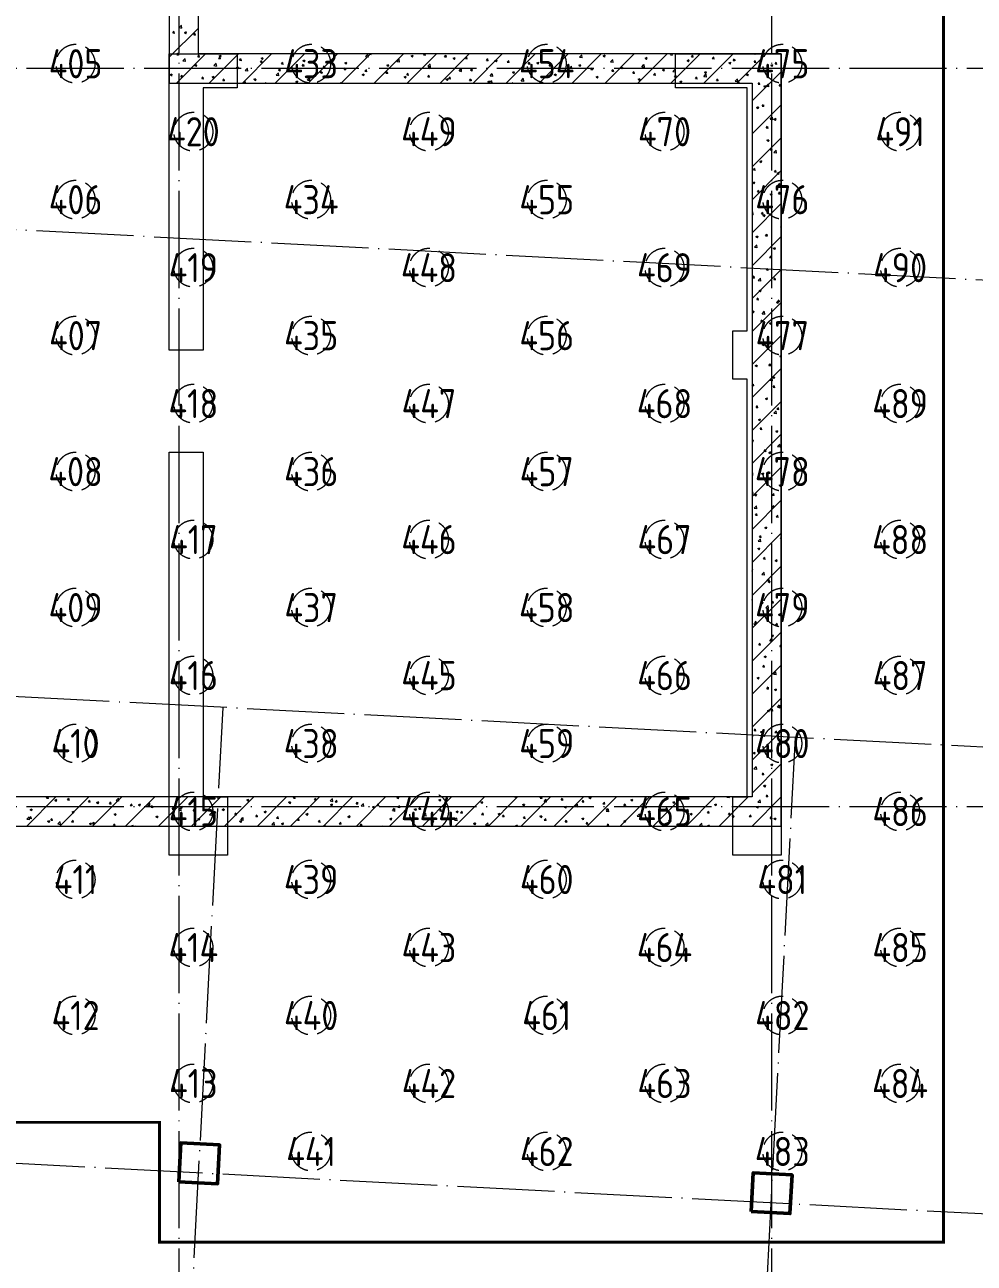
# Model space of a CAD drawing. Extents: x 5874492 to 7194610, y -939842 to -279257.
# Drawn here: x 6136298 to 6146071, y -505849 to -493098 of the extents above; entities that cross this region are included whole.
import ezdxf
from ezdxf.enums import TextEntityAlignment as Align

# ---------------------------------------------------------------- set-up
doc = ezdxf.new("R2010")
doc.units = 0
doc.header["$LTSCALE"] = 1000
doc.linetypes.add('DASH', pattern=[0.35, 0.25, -0.1])
doc.linetypes.add('DOTE', pattern=[2.42, 2, -0.2, 0.02, -0.2])
for name, color, linetype, lineweight in [('A-墙体', 140, 'Continuous', 50), ('A-轴线-塔楼', 1, 'DOTE', 9), ('S-基础-BASE-CON', 2, 'Continuous', 20), ('S-基础-DQ', 6, 'Continuous', 20), ('S-基础-HATCH', 251, 'Continuous', 20), ('S-基础-PILE', 7, 'DASH', 20), ('S-墙柱-WALL', 6, 'Continuous', 20), ('S-轴网-轴线', 1, 'DOTE', 9)]:
    doc.layers.add(name, color=color, linetype=linetype, lineweight=lineweight)
doc.styles.get("Standard").update_dxf_attribs({"font": 'gbenor.shx', "bigfont": 'gbcbig.shx'})

# ---------------------------------------------------------------- blocks, each defined once
blk = doc.blocks.new('A$C7008057F')
at = {"layer": 'S-基础-BASE-CON', "const_width": 30}
blk.add_lwpolyline([(13600, -17400), (22300, -17400), (22300, -18250), (30000, -18250), (30000, -19484), (38069, -19484), (38069, -4200), (32319, -4200), (32310, 2050), (20370, 2050), (20370, -3650), (17065, -3650)], dxfattribs=at)
blk = doc.blocks.new('sfdgjhgfhgkjhk')
at = {"layer": 'S-基础-DQ'}
for points in [[(6945492, 358792), (6945492, 356336), (6963809, 356336), (6963809, 354236), (6966809, 354236), (6966809, 354586), (6971909, 354586), (6971909, 347036), (6977909, 347036), (6977909, 339686), (6931592, 339686), (6931592, 336294)], [(6931892, 336294), (6931892, 339386), (6978209, 339386), (6978209, 347336), (6972209, 347336), (6972209, 354886), (6966509, 354886), (6966509, 354536), (6964109, 354536), (6964109, 356636), (6945792, 356636), (6945792, 358792)]]:
    blk.add_lwpolyline(points, dxfattribs=at)
at = {"layer": 'S-基础-HATCH'}
for p, q in [((6972010, 347608), (6972034, 347632)), ((6972010, 347608), (6972037, 347603)), ((6972038, 347601), (6972034, 347629)), ((6971909, 347302), (6972209, 347602)), ((6971946, 347553), (6971961, 347570)), ((6971946, 347553), (6971964, 347551)), ((6971965, 347548), (6971961, 347567)), ((6972065, 347558), (6972086, 347566)), ((6972065, 347558), (6972080, 347548)), ((6972081, 347544), (6972087, 347563)), ((6972161, 347534), (6972176, 347551)), ((6972161, 347534), (6972179, 347532)), ((6972180, 347529), (6972177, 347548)), ((6971992, 347340), (6972013, 347348)), ((6971983, 347036), (6972283, 347336)), ((6971988, 347327), (6972002, 347344)), ((6971988, 347327), (6972006, 347326)), ((6971992, 347340), (6972007, 347330)), ((6972006, 347322), (6972003, 347341)), ((6972008, 347327), (6972014, 347345)), ((6972050, 347266), (6972073, 347290)), ((6972050, 347266), (6972077, 347262)), ((6972077, 347259), (6972074, 347287)), ((6972171, 347219), (6972192, 347228)), ((6972187, 347206), (6972193, 347224)), ((6972203, 347308), (6972218, 347326)), ((6972203, 347308), (6972221, 347307)), ((6972222, 347303), (6972218, 347322)), ((6972322, 347036), (6972622, 347336)), ((6972370, 347216), (6972394, 347240)), ((6972398, 347209), (6972394, 347237)), ((6972418, 347290), (6972433, 347307)), ((6972418, 347290), (6972436, 347288)), ((6972423, 347316), (6972444, 347324)), ((6972423, 347316), (6972438, 347306)), ((6972437, 347285), (6972433, 347303)), ((6972439, 347303), (6972445, 347321)), ((6972633, 347271), (6972648, 347288)), ((6972633, 347271), (6972651, 347269)), ((6972652, 347266), (6972649, 347285)), ((6972662, 347036), (6972962, 347336)), ((6972849, 347252), (6972863, 347269)), ((6972849, 347252), (6972867, 347250)), ((6972854, 347292), (6972875, 347300)), ((6972854, 347292), (6972869, 347282)), ((6972867, 347247), (6972864, 347266)), ((6972870, 347279), (6972876, 347297)), ((6973001, 347036), (6973301, 347336)), ((6973064, 347233), (6973078, 347250)), ((6973064, 347233), (6973082, 347232)), ((6973082, 347228), (6973079, 347247)), ((6973279, 347214), (6973293, 347231)), ((6973285, 347268), (6973306, 347276)), ((6973285, 347268), (6973300, 347258)), ((6973298, 347209), (6973294, 347228)), ((6973301, 347255), (6973307, 347273)), ((6973340, 347036), (6973640, 347336)), ((6973680, 347036), (6973980, 347336)), ((6973717, 347244), (6973738, 347252)), ((6973717, 347244), (6973731, 347234)), ((6973732, 347231), (6973738, 347249)), ((6973931, 347310), (6973955, 347334)), ((6973931, 347310), (6973958, 347305)), ((6973959, 347303), (6973955, 347331)), ((6973976, 347336), (6973984, 347331)), ((6973984, 347327), (6973987, 347336)), ((6974019, 347036), (6974319, 347336)), ((6974148, 347220), (6974169, 347228)), ((6974163, 347207), (6974169, 347225)), ((6974251, 347260), (6974275, 347284)), ((6974251, 347260), (6974278, 347256)), ((6974279, 347253), (6974275, 347281)), ((6974359, 347036), (6974659, 347336)), ((6974400, 347317), (6974421, 347325)), ((6974400, 347317), (6974415, 347307)), ((6974415, 347303), (6974421, 347322)), ((6974528, 347327), (6974536, 347336)), ((6974528, 347327), (6974546, 347325)), ((6974547, 347322), (6974544, 347336)), ((6974572, 347210), (6974595, 347235)), ((6974599, 347203), (6974596, 347232)), ((6974698, 347036), (6974998, 347336)), ((6974744, 347308), (6974758, 347325)), ((6974744, 347308), (6974761, 347307)), ((6974762, 347303), (6974759, 347322)), ((6974831, 347293), (6974852, 347301)), ((6974831, 347293), (6974846, 347283)), ((6974846, 347279), (6974853, 347298)), ((6974959, 347289), (6974973, 347307)), ((6974959, 347289), (6974977, 347288)), ((6974977, 347284), (6974974, 347303)), ((6975037, 347036), (6975337, 347336)), ((6975174, 347270), (6975188, 347288)), ((6975174, 347270), (6975192, 347269)), ((6975193, 347266), (6975189, 347284)), ((6975262, 347269), (6975283, 347277)), ((6975262, 347269), (6975277, 347259)), ((6975278, 347255), (6975284, 347274)), ((6975377, 347036), (6975677, 347336)), ((6975389, 347252), (6975404, 347269)), ((6975389, 347252), (6975407, 347250)), ((6975408, 347247), (6975404, 347266)), ((6975604, 347233), (6975619, 347250)), ((6975604, 347233), (6975622, 347231)), ((6975623, 347228), (6975619, 347247)), ((6975693, 347245), (6975714, 347253)), ((6975693, 347245), (6975708, 347235)), ((6975709, 347231), (6975715, 347250)), ((6975716, 347036), (6976016, 347336)), ((6975819, 347214), (6975834, 347231)), ((6975838, 347209), (6975835, 347228)), ((6975953, 347336), (6975960, 347331)), ((6975961, 347328), (6975964, 347336)), ((6976056, 347036), (6976356, 347336)), ((6976124, 347221), (6976145, 347229)), ((6976124, 347221), (6976139, 347211)), ((6976133, 347304), (6976156, 347328)), ((6976133, 347304), (6976159, 347300)), ((6976140, 347207), (6976146, 347225)), ((6976160, 347297), (6976157, 347325)), ((6976376, 347318), (6976397, 347326)), ((6976376, 347318), (6976391, 347307)), ((6976392, 347304), (6976398, 347322)), ((6976395, 347036), (6976695, 347336)), ((6976453, 347254), (6976476, 347279)), ((6976453, 347254), (6976480, 347250)), ((6976480, 347247), (6976477, 347276)), ((6976734, 347036), (6977034, 347336)), ((6976773, 347205), (6976796, 347229)), ((6976800, 347198), (6976797, 347226)), ((6976808, 347293), (6976829, 347302)), ((6976808, 347293), (6976822, 347283)), ((6976823, 347280), (6976829, 347298)), ((6977069, 347327), (6977077, 347336)), ((6977069, 347327), (6977087, 347325)), ((6977074, 347036), (6977374, 347336)), ((6977088, 347322), (6977085, 347336)), ((6977239, 347269), (6977260, 347278)), ((6977239, 347269), (6977254, 347259)), ((6977254, 347256), (6977260, 347274)), ((6977284, 347308), (6977299, 347325)), ((6977284, 347308), (6977302, 347306)), ((6977303, 347303), (6977299, 347322)), ((6977413, 347036), (6977713, 347336)), ((6977499, 347289), (6977514, 347306)), ((6977499, 347289), (6977517, 347287)), ((6977518, 347284), (6977514, 347303)), ((6977670, 347245), (6977691, 347253)), ((6977670, 347245), (6977685, 347235)), ((6977685, 347232), (6977691, 347250)), ((6977714, 347270), (6977729, 347287)), ((6977714, 347270), (6977732, 347269)), ((6977733, 347265), (6977730, 347284)), ((6977753, 347036), (6978053, 347336)), ((6977930, 347251), (6977944, 347269)), ((6977930, 347251), (6977948, 347250)), ((6977931, 347336), (6977937, 347332)), ((6977937, 347329), (6977940, 347336)), ((6977948, 347246), (6977945, 347265)), ((6978101, 347221), (6978122, 347229)), ((6978101, 347221), (6978116, 347211)), ((6978117, 347208), (6978123, 347226)), ((6978145, 347233), (6978159, 347250)), ((6978145, 347233), (6978163, 347231)), ((6978163, 347228), (6978160, 347246)), ((6971919, 347123), (6971940, 347131)), ((6971919, 347123), (6971934, 347113)), ((6971935, 347109), (6971941, 347127)), ((6972030, 347102), (6972044, 347119)), ((6972030, 347102), (6972047, 347100)), ((6972048, 347097), (6972045, 347115)), ((6972171, 347219), (6972186, 347209)), ((6972245, 347083), (6972259, 347100)), ((6972263, 347078), (6972260, 347097)), ((6972350, 347099), (6972371, 347107)), ((6972350, 347099), (6972365, 347089)), ((6972366, 347085), (6972372, 347103)), ((6972370, 347216), (6972397, 347212)), ((6972602, 347195), (6972623, 347203)), ((6972602, 347195), (6972617, 347185)), ((6972618, 347182), (6972624, 347200)), ((6972690, 347166), (6972714, 347191)), ((6972690, 347166), (6972717, 347162)), ((6972718, 347159), (6972714, 347188)), ((6973011, 347117), (6973034, 347141)), ((6973011, 347117), (6973037, 347113)), ((6973033, 347171), (6973054, 347179)), ((6973033, 347171), (6973048, 347161)), ((6973038, 347110), (6973035, 347138)), ((6973049, 347158), (6973055, 347176)), ((6973279, 347214), (6973297, 347213)), ((6973464, 347147), (6973485, 347155)), ((6973464, 347147), (6973479, 347137)), ((6973480, 347134), (6973486, 347152)), ((6973494, 347195), (6973509, 347213)), ((6973494, 347195), (6973512, 347194)), ((6973513, 347191), (6973509, 347209)), ((6973709, 347177), (6973724, 347194)), ((6973709, 347177), (6973727, 347175)), ((6973728, 347172), (6973724, 347190)), ((6973896, 347123), (6973917, 347131)), ((6973896, 347123), (6973911, 347113)), ((6973911, 347110), (6973917, 347128)), ((6973924, 347158), (6973939, 347175)), ((6973924, 347158), (6973942, 347156)), ((6973943, 347153), (6973940, 347172)), ((6974140, 347139), (6974154, 347156)), ((6974140, 347139), (6974158, 347137)), ((6974148, 347220), (6974163, 347210)), ((6974158, 347134), (6974155, 347153)), ((6974327, 347099), (6974348, 347107)), ((6974327, 347099), (6974342, 347089)), ((6974342, 347086), (6974348, 347104)), ((6974355, 347120), (6974369, 347137)), ((6974355, 347120), (6974373, 347119)), ((6974373, 347115), (6974370, 347134)), ((6974570, 347101), (6974584, 347119)), ((6974570, 347101), (6974588, 347100)), ((6974572, 347210), (6974598, 347206)), ((6974579, 347196), (6974600, 347204)), ((6974579, 347196), (6974594, 347186)), ((6974589, 347096), (6974585, 347115)), ((6974594, 347183), (6974600, 347201)), ((6974785, 347082), (6974800, 347100)), ((6974804, 347078), (6974800, 347096)), ((6974892, 347161), (6974915, 347185)), ((6974892, 347161), (6974918, 347157)), ((6974919, 347154), (6974916, 347182)), ((6975010, 347172), (6975031, 347180)), ((6975010, 347172), (6975025, 347162)), ((6975026, 347159), (6975032, 347177)), ((6975212, 347111), (6975235, 347135)), ((6975212, 347111), (6975239, 347107)), ((6975239, 347104), (6975236, 347132)), ((6975441, 347148), (6975462, 347156)), ((6975441, 347148), (6975456, 347138)), ((6975457, 347135), (6975463, 347153)), ((6975819, 347214), (6975837, 347212)), ((6975872, 347124), (6975893, 347132)), ((6975872, 347124), (6975887, 347114)), ((6975888, 347111), (6975894, 347129)), ((6976035, 347195), (6976049, 347212)), ((6976035, 347195), (6976053, 347194)), ((6976053, 347190), (6976050, 347209)), ((6976250, 347176), (6976264, 347194)), ((6976250, 347176), (6976268, 347175)), ((6976268, 347171), (6976265, 347190)), ((6976303, 347100), (6976324, 347108)), ((6976303, 347100), (6976318, 347090)), ((6976319, 347087), (6976325, 347105)), ((6976465, 347158), (6976479, 347175)), ((6976465, 347158), (6976483, 347156)), ((6976484, 347153), (6976480, 347171)), ((6976555, 347197), (6976576, 347205)), ((6976555, 347197), (6976570, 347187)), ((6976571, 347183), (6976577, 347201)), ((6976680, 347139), (6976695, 347156)), ((6976680, 347139), (6976698, 347137)), ((6976699, 347134), (6976695, 347153)), ((6976773, 347205), (6976800, 347200)), ((6976895, 347120), (6976910, 347137)), ((6976895, 347120), (6976913, 347118)), ((6976914, 347115), (6976910, 347134)), ((6976987, 347173), (6977008, 347181)), ((6976987, 347173), (6977002, 347163)), ((6977002, 347159), (6977008, 347177)), ((6977093, 347155), (6977117, 347179)), ((6977093, 347155), (6977120, 347151)), ((6977111, 347101), (6977125, 347118)), ((6977111, 347101), (6977128, 347099)), ((6977121, 347148), (6977117, 347176)), ((6977129, 347096), (6977126, 347115)), ((6977326, 347082), (6977340, 347099)), ((6977344, 347077), (6977341, 347096)), ((6977413, 347105), (6977437, 347130)), ((6977413, 347105), (6977440, 347101)), ((6977418, 347149), (6977439, 347157)), ((6977418, 347149), (6977433, 347139)), ((6977433, 347135), (6977439, 347153)), ((6977441, 347098), (6977437, 347127)), ((6977849, 347125), (6977870, 347133)), ((6977849, 347125), (6977864, 347115)), ((6977864, 347111), (6977871, 347129)), ((6977909, 346853), (6978209, 347153)), ((6972245, 347083), (6972263, 347081)), ((6972460, 347064), (6972474, 347081)), ((6972460, 347064), (6972478, 347062)), ((6972478, 347059), (6972475, 347078)), ((6972675, 347045), (6972690, 347062)), ((6972675, 347045), (6972693, 347044)), ((6972694, 347040), (6972690, 347059)), ((6972781, 347075), (6972802, 347083)), ((6972781, 347075), (6972796, 347065)), ((6972797, 347061), (6972803, 347079)), ((6972898, 347036), (6972905, 347043)), ((6972906, 347036), (6972905, 347040)), ((6973212, 347051), (6973233, 347059)), ((6973212, 347051), (6973227, 347041)), ((6973228, 347037), (6973234, 347055)), ((6973331, 347067), (6973354, 347091)), ((6973331, 347067), (6973357, 347063)), ((6973358, 347060), (6973355, 347089)), ((6973669, 347036), (6973674, 347042)), ((6973675, 347036), (6973675, 347039)), ((6974758, 347075), (6974779, 347083)), ((6974758, 347075), (6974773, 347065)), ((6974773, 347062), (6974780, 347080)), ((6974785, 347082), (6974803, 347081)), ((6975000, 347064), (6975015, 347081)), ((6975000, 347064), (6975018, 347062)), ((6975019, 347059), (6975016, 347078)), ((6975189, 347051), (6975210, 347059)), ((6975189, 347051), (6975204, 347041)), ((6975205, 347038), (6975211, 347056)), ((6975216, 347045), (6975230, 347062)), ((6975216, 347045), (6975233, 347043)), ((6975234, 347040), (6975231, 347059)), ((6975439, 347036), (6975445, 347043)), ((6975447, 347036), (6975446, 347040)), ((6975532, 347061), (6975556, 347086)), ((6975532, 347061), (6975559, 347057)), ((6975559, 347054), (6975556, 347083)), ((6976735, 347076), (6976756, 347084)), ((6976735, 347076), (6976749, 347066)), ((6976750, 347063), (6976756, 347081)), ((6977166, 347052), (6977187, 347060)), ((6977166, 347052), (6977181, 347042)), ((6977181, 347039), (6977187, 347057)), ((6977326, 347082), (6977344, 347081)), ((6977541, 347063), (6977555, 347081)), ((6977541, 347063), (6977559, 347062)), ((6977559, 347058), (6977556, 347077)), ((6977734, 347056), (6977757, 347080)), ((6977734, 347056), (6977760, 347051)), ((6977756, 347045), (6977771, 347062)), ((6977756, 347045), (6977774, 347043)), ((6977761, 347049), (6977758, 347077)), ((6977775, 347040), (6977771, 347058)), ((6977971, 347026), (6977986, 347043)), ((6977971, 347026), (6977989, 347024)), ((6977990, 347021), (6977986, 347040)), ((6978028, 347004), (6978049, 347012)), ((6978028, 347004), (6978043, 346994)), ((6978044, 346990), (6978050, 347009)), ((6978054, 347006), (6978077, 347030)), ((6978054, 347006), (6978080, 347002)), ((6978081, 346999), (6978078, 347027)), ((6978186, 347007), (6978201, 347024)), ((6978186, 347007), (6978204, 347005)), ((6978205, 347002), (6978202, 347021)), ((6978207, 346883), (6978209, 346884)), ((6978207, 346883), (6978209, 346882)), ((6977909, 346514), (6978209, 346814)), ((6977955, 346786), (6977976, 346794)), ((6977955, 346786), (6977970, 346776)), ((6977971, 346773), (6977977, 346791)), ((6978013, 346800), (6978027, 346817)), ((6978013, 346800), (6978031, 346799)), ((6978031, 346795), (6978028, 346814)), ((6978054, 346574), (6978069, 346592)), ((6978073, 346570), (6978070, 346588)), ((6978094, 346664), (6978117, 346688)), ((6978094, 346664), (6978120, 346660)), ((6978121, 346657), (6978118, 346686)), ((6978134, 346666), (6978155, 346674)), ((6978134, 346666), (6978149, 346655)), ((6978150, 346652), (6978156, 346670)), ((6977909, 346174), (6978209, 346474)), ((6978054, 346574), (6978072, 346573)), ((6978061, 346448), (6978082, 346456)), ((6978061, 346448), (6978076, 346438)), ((6978077, 346435), (6978083, 346453)), ((6978096, 346349), (6978111, 346366)), ((6978096, 346349), (6978114, 346347)), ((6978115, 346344), (6978111, 346363)), ((6978133, 346322), (6978157, 346347)), ((6978161, 346315), (6978157, 346344)), ((6977988, 346230), (6978009, 346239)), ((6977988, 346230), (6978003, 346220)), ((6978004, 346217), (6978010, 346235)), ((6978133, 346322), (6978160, 346318)), ((6977909, 345835), (6978209, 346135)), ((6977923, 346142), (6977937, 346159)), ((6977923, 346142), (6977940, 346140)), ((6977941, 346137), (6977938, 346156)), ((6978138, 346123), (6978152, 346140)), ((6978138, 346123), (6978156, 346122)), ((6978156, 346118), (6978153, 346137)), ((6978167, 346110), (6978188, 346118)), ((6978167, 346110), (6978182, 346100)), ((6978183, 346096), (6978189, 346114)), ((6977915, 346013), (6977936, 346021)), ((6977915, 346013), (6977930, 346003)), ((6977931, 345999), (6977937, 346018)), ((6978173, 345980), (6978196, 346005)), ((6978173, 345980), (6978200, 345976)), ((6978200, 345973), (6978197, 346002)), ((6977964, 345916), (6977979, 345934)), ((6977964, 345916), (6977982, 345915)), ((6977983, 345911), (6977979, 345930)), ((6978094, 345892), (6978115, 345900)), ((6978094, 345892), (6978109, 345882)), ((6978110, 345879), (6978116, 345897)), ((6978179, 345897), (6978194, 345915)), ((6978179, 345897), (6978197, 345896)), ((6978198, 345893), (6978194, 345911)), ((6977909, 345496), (6978209, 345796)), ((6977909, 345705), (6977916, 345712)), ((6977920, 345681), (6977917, 345710)), ((6978006, 345691), (6978020, 345708)), ((6978006, 345691), (6978024, 345689)), ((6978024, 345686), (6978021, 345705)), ((6977909, 345686), (6977919, 345684)), ((6978021, 345675), (6978042, 345683)), ((6978021, 345675), (6978036, 345664)), ((6978037, 345661), (6978043, 345679)), ((6977909, 345156), (6978209, 345456)), ((6977948, 345457), (6977969, 345465)), ((6977948, 345457), (6977963, 345447)), ((6977964, 345444), (6977970, 345462)), ((6978047, 345465), (6978062, 345482)), ((6978047, 345465), (6978065, 345463)), ((6978066, 345460), (6978063, 345479)), ((6978200, 345554), (6978209, 345557)), ((6978200, 345554), (6978209, 345548)), ((6977932, 345346), (6977956, 345371)), ((6977932, 345346), (6977959, 345342)), ((6977960, 345339), (6977956, 345368)), ((6978127, 345336), (6978148, 345344)), ((6978127, 345336), (6978142, 345326)), ((6978143, 345323), (6978149, 345341)), ((6978089, 345239), (6978104, 345257)), ((6978089, 345239), (6978107, 345238)), ((6978108, 345234), (6978104, 345253)), ((6977909, 344817), (6978209, 345117)), ((6978054, 345119), (6978075, 345127)), ((6978054, 345119), (6978069, 345109)), ((6978070, 345105), (6978076, 345123)), ((6977916, 345032), (6977930, 345050)), ((6977916, 345032), (6977933, 345031)), ((6977934, 345028), (6977931, 345046)), ((6977972, 345004), (6977996, 345029)), ((6977972, 345004), (6977999, 345000)), ((6978000, 344997), (6977996, 345026)), ((6978131, 345014), (6978145, 345031)), ((6978131, 345014), (6978149, 345012)), ((6978149, 345009), (6978146, 345028)), ((6977957, 344807), (6977972, 344824)), ((6977957, 344807), (6977975, 344805)), ((6977976, 344802), (6977972, 344821)), ((6977981, 344901), (6978002, 344909)), ((6977981, 344901), (6977996, 344891)), ((6977997, 344888), (6978003, 344906)), ((6978172, 344788), (6978187, 344805)), ((6978191, 344783), (6978187, 344802)), ((6977909, 344477), (6978209, 344777)), ((6977909, 344684), (6977929, 344692)), ((6977909, 344683), (6977923, 344674)), ((6977924, 344670), (6977930, 344688)), ((6978012, 344662), (6978035, 344687)), ((6978039, 344655), (6978036, 344684)), ((6978160, 344780), (6978181, 344788)), ((6978160, 344780), (6978175, 344770)), ((6978172, 344788), (6978190, 344786)), ((6978176, 344767), (6978182, 344785)), ((6977999, 344581), (6978013, 344598)), ((6977999, 344581), (6978017, 344580)), ((6978012, 344662), (6978039, 344658)), ((6978017, 344576), (6978014, 344595)), ((6978087, 344563), (6978108, 344571)), ((6978087, 344563), (6978102, 344553)), ((6978103, 344549), (6978109, 344568)), ((6977909, 344138), (6978209, 344438)), ((6978014, 344345), (6978035, 344353)), ((6978014, 344345), (6978029, 344335)), ((6978030, 344332), (6978036, 344350)), ((6978040, 344356), (6978055, 344373)), ((6978040, 344356), (6978058, 344354)), ((6978052, 344320), (6978075, 344345)), ((6978052, 344320), (6978078, 344316)), ((6978059, 344351), (6978056, 344369)), ((6978079, 344313), (6978076, 344342)), ((6978193, 344224), (6978209, 344231)), ((6978193, 344224), (6978208, 344214)), ((6978209, 344211), (6978209, 344212)), ((6977909, 343798), (6978209, 344098)), ((6977941, 344128), (6977962, 344136)), ((6977941, 344128), (6977956, 344118)), ((6977957, 344114), (6977963, 344132)), ((6978082, 344130), (6978096, 344147)), ((6978082, 344130), (6978100, 344128)), ((6978101, 344125), (6978097, 344144)), ((6977909, 343924), (6977923, 343940)), ((6977909, 343923), (6977926, 343921)), ((6977927, 343918), (6977924, 343937)), ((6978092, 343979), (6978115, 344003)), ((6978092, 343979), (6978118, 343974)), ((6978119, 343972), (6978116, 344000)), ((6978120, 344007), (6978141, 344015)), ((6978120, 344007), (6978135, 343997)), ((6978124, 343904), (6978138, 343921)), ((6978136, 343994), (6978142, 344012)), ((6978142, 343899), (6978139, 343918)), ((6978047, 343789), (6978068, 343797)), ((6978047, 343789), (6978062, 343779)), ((6978063, 343776), (6978069, 343794)), ((6978124, 343904), (6978142, 343903)), ((6977909, 343459), (6978209, 343759)), ((6977950, 343697), (6977965, 343715)), ((6977950, 343697), (6977968, 343696)), ((6977969, 343692), (6977965, 343711)), ((6978131, 343637), (6978155, 343661)), ((6978159, 343630), (6978155, 343658)), ((6978165, 343679), (6978180, 343696)), ((6978165, 343679), (6978183, 343677)), ((6978184, 343674), (6978180, 343692)), ((6977974, 343572), (6977995, 343580)), ((6977974, 343572), (6977989, 343562)), ((6977990, 343558), (6977996, 343577)), ((6978131, 343637), (6978158, 343633)), ((6977909, 343120), (6978209, 343420)), ((6977992, 343472), (6978006, 343489)), ((6977992, 343472), (6978010, 343470)), ((6978010, 343467), (6978007, 343486)), ((6978153, 343451), (6978174, 343459)), ((6978153, 343451), (6978168, 343441)), ((6978169, 343438), (6978175, 343456)), ((6978207, 343453), (6978209, 343456)), ((6978207, 343453), (6978209, 343453)), ((6977909, 343357), (6977922, 343362)), ((6977909, 343349), (6977916, 343344)), ((6977917, 343341), (6977923, 343359)), ((6978171, 343295), (6978194, 343319)), ((6978171, 343295), (6978198, 343291)), ((6978198, 343288), (6978195, 343316)), ((6978033, 343246), (6978048, 343263)), ((6978033, 343246), (6978051, 343244)), ((6978052, 343241), (6978048, 343260)), ((6978080, 343234), (6978101, 343242)), ((6978080, 343234), (6978095, 343223)), ((6978096, 343220), (6978102, 343238)), ((6977909, 342780), (6978209, 343080)), ((6977909, 343022), (6977914, 343027)), ((6977918, 342996), (6977915, 343024)), ((6978007, 343016), (6978028, 343024)), ((6978007, 343016), (6978022, 343006)), ((6978023, 343003), (6978029, 343021)), ((6978075, 343020), (6978089, 343038)), ((6978075, 343020), (6978093, 343019)), ((6978094, 343015), (6978090, 343034)), ((6977909, 343000), (6977917, 342998)), ((6978187, 342895), (6978208, 342903)), ((6978187, 342895), (6978201, 342885)), ((6978202, 342882), (6978208, 342900)), ((6977909, 342823), (6977916, 342831)), ((6977909, 342813), (6977919, 342812)), ((6977920, 342809), (6977917, 342827)), ((6977934, 342798), (6977955, 342806)), ((6977934, 342798), (6977949, 342788)), ((6977950, 342785), (6977956, 342803)), ((6978117, 342795), (6978131, 342812)), ((6978117, 342795), (6978135, 342793)), ((6978135, 342790), (6978132, 342809)), ((6977909, 342441), (6978209, 342741)), ((6977930, 342661), (6977954, 342685)), ((6977930, 342661), (6977957, 342657)), ((6977958, 342654), (6977954, 342682)), ((6978114, 342678), (6978135, 342686)), ((6978114, 342678), (6978128, 342668)), ((6978129, 342664), (6978135, 342682)), ((6977943, 342588), (6977957, 342605)), ((6977943, 342588), (6977961, 342586)), ((6977962, 342583), (6977958, 342602)), ((6978158, 342569), (6978173, 342586)), ((6978158, 342569), (6978176, 342568)), ((6978177, 342564), (6978173, 342583)), ((6977909, 342101), (6978209, 342401)), ((6977985, 342362), (6977999, 342379)), ((6978003, 342357), (6978000, 342376)), ((6978041, 342460), (6978062, 342468)), ((6978041, 342460), (6978055, 342450)), ((6978056, 342447), (6978062, 342465)), ((6977968, 342243), (6977989, 342251)), ((6977970, 342319), (6977994, 342343)), ((6977970, 342319), (6977997, 342315)), ((6977985, 342362), (6978003, 342361)), ((6977998, 342312), (6977994, 342340)), ((6978200, 342343), (6978209, 342355)), ((6978200, 342343), (6978209, 342343)), ((6977968, 342243), (6977982, 342232)), ((6977983, 342229), (6977989, 342247)), ((6978026, 342137), (6978041, 342154)), ((6978026, 342137), (6978044, 342135)), ((6978045, 342132), (6978041, 342150)), ((6978147, 342122), (6978168, 342130)), ((6978147, 342122), (6978162, 342112)), ((6978162, 342108), (6978168, 342126)), ((6977909, 341762), (6978209, 342062)), ((6977909, 342031), (6977916, 342033)), ((6977909, 342015), (6977909, 342015)), ((6977910, 342012), (6977916, 342030)), ((6978010, 341977), (6978033, 342001)), ((6978037, 341970), (6978034, 341998)), ((6978010, 341977), (6978037, 341973)), ((6978068, 341911), (6978082, 341928)), ((6978068, 341911), (6978086, 341909)), ((6978074, 341904), (6978095, 341912)), ((6978074, 341904), (6978089, 341894)), ((6978087, 341906), (6978083, 341925)), ((6978089, 341891), (6978095, 341909)), ((6977909, 341423), (6978209, 341723)), ((6977913, 341699), (6977909, 341718)), ((6977909, 341703), (6977912, 341703)), ((6978001, 341687), (6978022, 341695)), ((6978001, 341687), (6978016, 341677)), ((6978016, 341673), (6978022, 341691)), ((6978050, 341635), (6978073, 341659)), ((6978050, 341635), (6978076, 341631)), ((6978077, 341628), (6978074, 341657)), ((6978110, 341685), (6978124, 341703)), ((6978110, 341685), (6978127, 341684)), ((6978128, 341680), (6978125, 341699)), ((6977936, 341478), (6977950, 341496)), ((6977955, 341474), (6977951, 341492)), ((6978180, 341566), (6978201, 341574)), ((6978180, 341566), (6978195, 341556)), ((6978195, 341552), (6978201, 341571)), ((6977909, 341083), (6978209, 341383)), ((6977928, 341469), (6977949, 341477)), ((6977928, 341469), (6977943, 341459)), ((6977936, 341478), (6977954, 341477)), ((6977943, 341456), (6977949, 341474)), ((6978107, 341348), (6978128, 341356)), ((6978151, 341460), (6978166, 341477)), ((6978151, 341460), (6978169, 341458)), ((6978170, 341455), (6978166, 341473)), ((6977978, 341253), (6977992, 341270)), ((6977978, 341253), (6977996, 341251)), ((6977996, 341248), (6977993, 341267)), ((6978090, 341293), (6978113, 341317)), ((6978090, 341293), (6978116, 341289)), ((6978107, 341348), (6978122, 341338)), ((6978117, 341286), (6978114, 341315)), ((6978122, 341335), (6978128, 341353)), ((6978193, 341234), (6978207, 341251)), ((6978193, 341234), (6978209, 341233)), ((6978209, 341241), (6978208, 341248)), ((6978034, 341131), (6978055, 341139)), ((6978034, 341131), (6978049, 341121)), ((6978049, 341117), (6978055, 341136)), ((6977909, 340744), (6978209, 341044)), ((6978019, 341027), (6978034, 341044)), ((6978019, 341027), (6978037, 341026)), ((6978038, 341022), (6978034, 341041)), ((6978129, 340951), (6978153, 340976)), ((6978157, 340944), (6978153, 340973)), ((6977961, 340913), (6977982, 340921)), ((6977961, 340913), (6977976, 340903)), ((6977976, 340900), (6977982, 340918)), ((6978129, 340951), (6978156, 340947)), ((6978061, 340801), (6978075, 340819)), ((6978061, 340801), (6978079, 340800)), ((6978079, 340797), (6978076, 340815)), ((6978140, 340792), (6978161, 340801)), ((6978140, 340792), (6978155, 340782)), ((6978155, 340779), (6978161, 340797)), ((6977909, 340404), (6978209, 340704)), ((6977909, 340700), (6977909, 340700)), ((6978102, 340576), (6978117, 340593)), ((6978169, 340609), (6978192, 340634)), ((6978169, 340609), (6978196, 340605)), ((6978196, 340602), (6978193, 340631)), ((6978067, 340575), (6978088, 340583)), ((6978067, 340575), (6978082, 340565)), ((6978082, 340562), (6978088, 340580)), ((6978102, 340576), (6978120, 340574)), ((6978121, 340571), (6978118, 340590)), ((6977909, 340065), (6978209, 340365)), ((6977909, 340338), (6977912, 340341)), ((6977916, 340310), (6977913, 340339)), ((6977929, 340369), (6977943, 340386)), ((6977929, 340369), (6977947, 340367)), ((6977948, 340364), (6977944, 340383)), ((6977994, 340357), (6978015, 340365)), ((6977994, 340357), (6978009, 340347)), ((6978009, 340344), (6978015, 340362)), ((6978144, 340350), (6978159, 340367)), ((6978144, 340350), (6978162, 340349)), ((6978163, 340345), (6978159, 340364)), ((6977909, 340314), (6977915, 340313)), ((6978173, 340237), (6978194, 340245)), ((6978173, 340237), (6978188, 340227)), ((6978188, 340223), (6978195, 340241)), ((6978209, 340267), (6978209, 340268)), ((6978209, 340267), (6978209, 340267)), ((6977921, 340140), (6977942, 340148)), ((6977921, 340140), (6977936, 340130)), ((6977936, 340126), (6977942, 340145)), ((6977971, 340143), (6977985, 340161)), ((6977971, 340143), (6977988, 340142)), ((6977989, 340138), (6977986, 340157)), ((6978186, 340124), (6978200, 340142)), ((6978186, 340124), (6978204, 340123)), ((6978204, 340120), (6978201, 340138)), ((6977909, 339726), (6978209, 340026)), ((6977928, 339975), (6977952, 340000)), ((6977928, 339975), (6977955, 339971)), ((6977956, 339968), (6977953, 339997)), ((6978100, 340019), (6978121, 340027)), ((6978100, 340019), (6978115, 340009)), ((6978115, 340006), (6978122, 340024)), ((6978012, 339918), (6978027, 339935)), ((6978012, 339918), (6978030, 339916)), ((6978031, 339913), (6978027, 339932)), ((6978027, 339802), (6978048, 339810)), ((6978027, 339802), (6978042, 339791)), ((6978042, 339788), (6978049, 339806)), ((6978054, 339692), (6978068, 339709)), ((6978072, 339687), (6978069, 339706)), ((6970442, 339386), (6970742, 339686)), ((6970647, 339674), (6970658, 339686)), ((6970647, 339674), (6970665, 339672)), ((6970666, 339669), (6970663, 339686)), ((6970731, 339654), (6970752, 339662)), ((6970731, 339654), (6970746, 339644)), ((6970746, 339641), (6970752, 339659)), ((6970782, 339386), (6971082, 339686)), ((6970863, 339655), (6970877, 339672)), ((6970863, 339655), (6970881, 339654)), ((6970881, 339650), (6970878, 339669)), ((6971078, 339636), (6971092, 339654)), ((6971078, 339636), (6971096, 339635)), ((6971096, 339631), (6971093, 339650)), ((6971121, 339386), (6971421, 339686)), ((6971162, 339630), (6971183, 339638)), ((6971162, 339630), (6971177, 339620)), ((6971177, 339617), (6971183, 339635)), ((6971293, 339617), (6971307, 339635)), ((6971293, 339617), (6971311, 339616)), ((6971312, 339613), (6971308, 339631)), ((6971364, 339650), (6971387, 339675)), ((6971364, 339650), (6971391, 339646)), ((6971391, 339643), (6971388, 339672)), ((6971460, 339386), (6971760, 339686)), ((6971508, 339599), (6971523, 339616)), ((6971508, 339599), (6971526, 339597)), ((6971527, 339594), (6971523, 339613)), ((6971593, 339606), (6971614, 339614)), ((6971593, 339606), (6971608, 339596)), ((6971608, 339593), (6971615, 339611)), ((6971684, 339601), (6971708, 339625)), ((6971684, 339601), (6971711, 339597)), ((6971711, 339594), (6971708, 339622)), ((6971723, 339580), (6971738, 339597)), ((6971723, 339580), (6971741, 339578)), ((6971742, 339575), (6971738, 339594)), ((6971800, 339386), (6972100, 339686)), ((6971939, 339561), (6971953, 339578)), ((6971957, 339556), (6971954, 339575)), ((6972004, 339551), (6972028, 339575)), ((6972024, 339582), (6972045, 339590)), ((6972024, 339582), (6972039, 339572)), ((6972032, 339544), (6972028, 339573)), ((6972040, 339569), (6972046, 339587)), ((6972139, 339386), (6972439, 339686)), ((6972276, 339679), (6972295, 339686)), ((6972276, 339679), (6972291, 339669)), ((6972292, 339665), (6972298, 339683)), ((6972479, 339386), (6972779, 339686)), ((6972707, 339655), (6972728, 339663)), ((6972707, 339655), (6972722, 339645)), ((6972723, 339641), (6972729, 339659)), ((6972818, 339386), (6973118, 339686)), ((6973138, 339631), (6973159, 339639)), ((6973138, 339631), (6973153, 339621)), ((6973154, 339617), (6973160, 339635)), ((6973157, 339386), (6973457, 339686)), ((6973188, 339674), (6973198, 339686)), ((6973188, 339674), (6973206, 339672)), ((6973207, 339669), (6973203, 339686)), ((6973403, 339655), (6973418, 339672)), ((6973403, 339655), (6973421, 339653)), ((6973422, 339650), (6973418, 339669)), ((6973497, 339386), (6973797, 339686)), ((6973565, 339645), (6973589, 339669)), ((6973565, 339645), (6973592, 339641)), ((6973569, 339607), (6973591, 339615)), ((6973569, 339607), (6973584, 339597)), ((6973585, 339593), (6973591, 339611)), ((6973593, 339638), (6973589, 339666)), ((6973618, 339636), (6973633, 339653)), ((6973618, 339636), (6973636, 339634)), ((6973637, 339631), (6973633, 339650)), ((6973833, 339617), (6973848, 339634)), ((6973833, 339617), (6973851, 339616)), ((6973836, 339386), (6974136, 339686)), ((6973852, 339612), (6973849, 339631)), ((6973886, 339595), (6973909, 339619)), ((6973886, 339595), (6973912, 339591)), ((6973913, 339588), (6973910, 339617)), ((6974001, 339583), (6974022, 339591)), ((6974001, 339583), (6974016, 339573)), ((6974016, 339569), (6974022, 339587)), ((6974049, 339598), (6974063, 339616)), ((6974049, 339598), (6974067, 339597)), ((6974067, 339593), (6974064, 339612)), ((6974176, 339386), (6974476, 339686)), ((6974253, 339679), (6974270, 339686)), ((6974253, 339679), (6974268, 339669)), ((6974264, 339580), (6974278, 339597)), ((6974264, 339580), (6974282, 339578)), ((6974268, 339666), (6974274, 339684)), ((6974282, 339575), (6974279, 339593)), ((6974479, 339561), (6974493, 339578)), ((6974498, 339556), (6974494, 339575)), ((6974515, 339386), (6974815, 339686)), ((6974684, 339655), (6974705, 339663)), ((6974684, 339655), (6974699, 339645)), ((6974699, 339642), (6974706, 339660)), ((6974854, 339386), (6975154, 339686)), ((6975115, 339631), (6975136, 339639)), ((6975115, 339631), (6975130, 339621)), ((6975131, 339618), (6975137, 339636)), ((6975194, 339386), (6975494, 339686)), ((6975463, 339686), (6975473, 339685)), ((6975474, 339682), (6975473, 339686)), ((6975533, 339386), (6975833, 339686)), ((6975546, 339607), (6975567, 339615)), ((6975546, 339607), (6975561, 339597)), ((6975562, 339594), (6975568, 339612)), ((6975728, 339673), (6975739, 339686)), ((6975728, 339673), (6975746, 339672)), ((6975747, 339669), (6975744, 339686)), ((6975767, 339639), (6975790, 339663)), ((6975767, 339639), (6975794, 339635)), ((6975794, 339632), (6975791, 339661)), ((6975873, 339386), (6976173, 339686)), ((6975944, 339655), (6975958, 339672)), ((6975944, 339655), (6975962, 339653)), ((6975962, 339650), (6975959, 339668)), ((6975977, 339583), (6975998, 339591)), ((6975977, 339583), (6975992, 339573)), ((6975993, 339570), (6975999, 339588)), ((6976087, 339589), (6976110, 339614)), ((6976087, 339589), (6976114, 339585)), ((6976114, 339582), (6976111, 339611)), ((6976159, 339636), (6976173, 339653)), ((6976159, 339636), (6976177, 339634)), ((6976177, 339631), (6976174, 339650)), ((6976212, 339386), (6976512, 339686)), ((6976229, 339680), (6976245, 339686)), ((6976229, 339680), (6976244, 339670)), ((6976245, 339667), (6976251, 339685)), ((6976374, 339617), (6976388, 339634)), ((6976374, 339617), (6976392, 339615)), ((6976393, 339612), (6976389, 339631)), ((6976552, 339386), (6976852, 339686)), ((6976589, 339598), (6976604, 339615)), ((6976589, 339598), (6976607, 339597)), ((6976608, 339593), (6976604, 339612)), ((6976660, 339656), (6976681, 339664)), ((6976660, 339656), (6976675, 339646)), ((6976676, 339643), (6976682, 339661)), ((6976804, 339579), (6976819, 339597)), ((6976804, 339579), (6976822, 339578)), ((6976823, 339574), (6976819, 339593)), ((6976891, 339386), (6977191, 339686)), ((6977020, 339560), (6977034, 339578)), ((6977038, 339556), (6977035, 339574)), ((6977092, 339632), (6977113, 339640)), ((6977092, 339632), (6977107, 339622)), ((6977107, 339619), (6977113, 339637)), ((6977230, 339386), (6977530, 339686)), ((6977523, 339608), (6977544, 339616)), ((6977523, 339608), (6977538, 339598)), ((6977538, 339595), (6977544, 339613)), ((6977570, 339386), (6977870, 339686)), ((6977648, 339683), (6977651, 339686)), ((6977648, 339683), (6977675, 339679)), ((6977675, 339676), (6977674, 339686)), ((6977909, 339386), (6978209, 339686)), ((6977954, 339584), (6977975, 339592)), ((6977954, 339584), (6977969, 339574)), ((6977968, 339633), (6977992, 339658)), ((6977968, 339633), (6977995, 339629)), ((6977969, 339571), (6977976, 339589)), ((6977996, 339626), (6977992, 339655)), ((6978054, 339692), (6978072, 339690)), ((6978206, 339681), (6978209, 339682)), ((6978206, 339681), (6978209, 339679)), ((6970443, 339458), (6970467, 339482)), ((6970443, 339458), (6970470, 339453)), ((6970471, 339451), (6970467, 339479)), ((6970474, 339467), (6970488, 339484)), ((6970474, 339467), (6970492, 339466)), ((6970479, 339557), (6970500, 339565)), ((6970479, 339557), (6970493, 339547)), ((6970492, 339462), (6970489, 339481)), ((6970494, 339544), (6970500, 339562)), ((6970658, 339437), (6970679, 339445)), ((6970689, 339448), (6970704, 339466)), ((6970689, 339448), (6970707, 339447)), ((6970708, 339443), (6970704, 339462)), ((6970904, 339429), (6970919, 339447)), ((6970910, 339533), (6970931, 339541)), ((6970910, 339533), (6970925, 339523)), ((6970923, 339425), (6970919, 339443)), ((6970925, 339520), (6970931, 339538)), ((6971341, 339509), (6971362, 339517)), ((6971341, 339509), (6971356, 339499)), ((6971356, 339496), (6971362, 339514)), ((6971772, 339485), (6971793, 339493)), ((6971772, 339485), (6971787, 339475)), ((6971788, 339472), (6971794, 339490)), ((6971939, 339561), (6971956, 339559)), ((6972004, 339551), (6972031, 339547)), ((6972154, 339542), (6972168, 339559)), ((6972154, 339542), (6972172, 339541)), ((6972172, 339537), (6972169, 339556)), ((6972203, 339461), (6972224, 339469)), ((6972203, 339461), (6972218, 339451)), ((6972219, 339448), (6972225, 339466)), ((6972324, 339501), (6972348, 339526)), ((6972324, 339501), (6972351, 339497)), ((6972352, 339494), (6972349, 339523)), ((6972369, 339523), (6972383, 339541)), ((6972369, 339523), (6972387, 339522)), ((6972387, 339518), (6972384, 339537)), ((6972455, 339558), (6972476, 339566)), ((6972455, 339558), (6972470, 339548)), ((6972471, 339545), (6972477, 339563)), ((6972584, 339505), (6972599, 339522)), ((6972584, 339505), (6972602, 339503)), ((6972603, 339500), (6972599, 339518)), ((6972634, 339437), (6972655, 339445)), ((6972645, 339452), (6972668, 339476)), ((6972645, 339452), (6972671, 339448)), ((6972672, 339445), (6972669, 339473)), ((6972799, 339486), (6972814, 339503)), ((6972799, 339486), (6972817, 339484)), ((6972818, 339481), (6972814, 339500)), ((6972886, 339534), (6972907, 339542)), ((6972886, 339534), (6972901, 339524)), ((6972902, 339521), (6972908, 339539)), ((6973014, 339467), (6973029, 339484)), ((6973014, 339467), (6973032, 339465)), ((6973033, 339462), (6973030, 339481)), ((6973230, 339448), (6973244, 339465)), ((6973230, 339448), (6973248, 339446)), ((6973248, 339443), (6973245, 339462)), ((6973317, 339510), (6973338, 339518)), ((6973317, 339510), (6973332, 339500)), ((6973333, 339497), (6973339, 339515)), ((6973445, 339429), (6973459, 339446)), ((6973463, 339424), (6973460, 339443)), ((6973749, 339486), (6973770, 339494)), ((6973749, 339486), (6973763, 339476)), ((6973764, 339472), (6973770, 339491)), ((6974180, 339462), (6974201, 339470)), ((6974180, 339462), (6974195, 339452)), ((6974195, 339448), (6974201, 339467)), ((6974206, 339545), (6974229, 339570)), ((6974206, 339545), (6974232, 339541)), ((6974233, 339538), (6974230, 339567)), ((6974432, 339559), (6974453, 339567)), ((6974432, 339559), (6974447, 339549)), ((6974447, 339545), (6974453, 339563)), ((6974479, 339561), (6974497, 339559)), ((6974526, 339496), (6974549, 339520)), ((6974526, 339496), (6974553, 339492)), ((6974553, 339489), (6974550, 339517)), ((6974611, 339438), (6974632, 339446)), ((6974626, 339424), (6974633, 339443)), ((6974694, 339542), (6974709, 339559)), ((6974694, 339542), (6974712, 339540)), ((6974713, 339537), (6974709, 339556)), ((6974846, 339446), (6974869, 339470)), ((6974846, 339446), (6974873, 339442)), ((6974863, 339535), (6974884, 339543)), ((6974863, 339535), (6974878, 339525)), ((6974873, 339439), (6974870, 339468)), ((6974878, 339521), (6974885, 339539)), ((6974909, 339523), (6974924, 339540)), ((6974909, 339523), (6974927, 339522)), ((6974928, 339518), (6974925, 339537)), ((6975125, 339504), (6975139, 339521)), ((6975125, 339504), (6975142, 339503)), ((6975143, 339499), (6975140, 339518)), ((6975294, 339511), (6975315, 339519)), ((6975294, 339511), (6975309, 339501)), ((6975310, 339497), (6975316, 339515)), ((6975340, 339485), (6975354, 339503)), ((6975340, 339485), (6975358, 339484)), ((6975358, 339481), (6975355, 339499)), ((6975555, 339467), (6975569, 339484)), ((6975555, 339467), (6975573, 339465)), ((6975574, 339462), (6975570, 339480)), ((6975725, 339487), (6975746, 339495)), ((6975725, 339487), (6975740, 339476)), ((6975741, 339473), (6975747, 339491)), ((6975770, 339448), (6975785, 339465)), ((6975770, 339448), (6975788, 339446)), ((6975789, 339443), (6975785, 339462)), ((6975985, 339429), (6976000, 339446)), ((6976004, 339424), (6976000, 339443)), ((6976156, 339463), (6976177, 339471)), ((6976156, 339463), (6976171, 339452)), ((6976172, 339449), (6976178, 339467)), ((6976407, 339540), (6976431, 339564)), ((6976407, 339540), (6976434, 339536)), ((6976408, 339559), (6976429, 339567)), ((6976408, 339559), (6976423, 339549)), ((6976424, 339546), (6976430, 339564)), ((6976435, 339533), (6976431, 339561)), ((6976587, 339438), (6976608, 339447)), ((6976603, 339425), (6976609, 339443)), ((6976727, 339490), (6976751, 339514)), ((6976727, 339490), (6976754, 339486)), ((6976755, 339483), (6976751, 339512)), ((6976840, 339535), (6976861, 339543)), ((6976840, 339535), (6976854, 339525)), ((6976855, 339522), (6976861, 339540)), ((6977020, 339560), (6977037, 339559)), ((6977048, 339440), (6977071, 339465)), ((6977075, 339433), (6977072, 339462)), ((6977235, 339542), (6977249, 339559)), ((6977235, 339542), (6977253, 339540)), ((6977253, 339537), (6977250, 339556)), ((6977271, 339511), (6977292, 339519)), ((6977271, 339511), (6977286, 339501)), ((6977286, 339498), (6977292, 339516)), ((6977450, 339523), (6977464, 339540)), ((6977450, 339523), (6977468, 339521)), ((6977468, 339518), (6977465, 339537)), ((6977665, 339504), (6977680, 339521)), ((6977665, 339504), (6977683, 339502)), ((6977684, 339499), (6977680, 339518)), ((6977702, 339487), (6977723, 339495)), ((6977702, 339487), (6977717, 339477)), ((6977717, 339474), (6977723, 339492)), ((6977880, 339485), (6977895, 339502)), ((6977880, 339485), (6977898, 339484)), ((6977899, 339480), (6977895, 339499)), ((6978095, 339466), (6978110, 339484)), ((6978095, 339466), (6978113, 339465)), ((6978114, 339461), (6978111, 339480)), ((6978133, 339463), (6978154, 339471)), ((6978133, 339463), (6978148, 339453)), ((6978149, 339450), (6978155, 339468)), ((6970658, 339437), (6970673, 339426)), ((6970673, 339423), (6970679, 339441)), ((6970763, 339408), (6970787, 339432)), ((6970763, 339408), (6970790, 339404)), ((6970791, 339401), (6970787, 339429)), ((6970904, 339429), (6970922, 339428)), ((6971089, 339413), (6971110, 339421)), ((6971089, 339413), (6971104, 339402)), ((6971104, 339399), (6971110, 339417)), ((6971119, 339411), (6971134, 339428)), ((6971119, 339411), (6971137, 339409)), ((6971138, 339406), (6971135, 339425)), ((6971335, 339392), (6971349, 339409)), ((6971335, 339392), (6971353, 339390)), ((6971353, 339387), (6971350, 339406)), ((6971520, 339388), (6971541, 339397)), ((6971520, 339388), (6971523, 339386)), ((6971539, 339386), (6971542, 339393)), ((6971561, 339386), (6971564, 339390)), ((6971565, 339386), (6971565, 339387)), ((6972634, 339437), (6972649, 339427)), ((6972650, 339424), (6972656, 339442)), ((6972965, 339402), (6972988, 339427)), ((6972965, 339402), (6972992, 339398)), ((6972992, 339395), (6972989, 339424)), ((6973065, 339413), (6973086, 339421)), ((6973065, 339413), (6973080, 339403)), ((6973081, 339400), (6973087, 339418)), ((6973445, 339429), (6973463, 339428)), ((6973497, 339389), (6973518, 339397)), ((6973497, 339389), (6973501, 339386)), ((6973516, 339386), (6973518, 339394)), ((6973660, 339410), (6973674, 339428)), ((6973660, 339410), (6973678, 339409)), ((6973679, 339405), (6973675, 339424)), ((6973875, 339392), (6973890, 339409)), ((6973875, 339392), (6973893, 339390)), ((6973894, 339387), (6973890, 339405)), ((6974102, 339386), (6974105, 339390)), ((6974106, 339386), (6974105, 339387)), ((6974611, 339438), (6974626, 339428)), ((6975042, 339414), (6975063, 339422)), ((6975042, 339414), (6975057, 339404)), ((6975058, 339400), (6975064, 339419)), ((6975166, 339396), (6975190, 339421)), ((6975166, 339396), (6975193, 339392)), ((6975194, 339389), (6975190, 339418)), ((6975473, 339390), (6975494, 339398)), ((6975473, 339390), (6975479, 339386)), ((6975492, 339386), (6975495, 339395)), ((6975985, 339429), (6976003, 339427)), ((6976200, 339410), (6976215, 339427)), ((6976200, 339410), (6976218, 339409)), ((6976219, 339405), (6976216, 339424)), ((6976416, 339391), (6976430, 339409)), ((6976416, 339391), (6976434, 339390)), ((6976434, 339386), (6976431, 339405)), ((6976587, 339438), (6976602, 339428)), ((6976642, 339386), (6976645, 339390)), ((6976646, 339386), (6976646, 339386)), ((6977019, 339414), (6977040, 339423)), ((6977019, 339414), (6977034, 339404)), ((6977034, 339401), (6977040, 339419)), ((6977048, 339440), (6977074, 339436)), ((6977368, 339391), (6977391, 339415)), ((6977368, 339391), (6977394, 339387)), ((6977395, 339386), (6977392, 339412)), ((6977450, 339390), (6977471, 339399)), ((6977450, 339390), (6977456, 339386)), ((6977468, 339386), (6977471, 339395))]:
    blk.add_line(p, q, dxfattribs=at)
blk = doc.blocks.new('A$C3FF375C5')
at = {"layer": 'A-轴线-塔楼', "linetype": 'DOTE', "ltscale": 0.5}
for p, q in [((41100, 18440.3), (41100, -8548.9)), ((47200, 18440.3), (47200, -8548.9)), ((59891.4, 7600), (-2283.6, 7600)), ((59891.4, 0), (-2283.6, 0))]:
    blk.add_line(p, q, dxfattribs=at)
at = {"layer": 'A-轴线-塔楼', "ltscale": 0.5}
for p, q in [((55134.1, 5117.9), (37254.3, 6053)), ((54883.4, 324.4), (37003.6, 1259.5)), ((41194.4, -5852.5), (41554, 1021.6)), ((47086.4, -6160.7), (47445.9, 713.4)), ((54632.7, -4469), (36752.9, -3533.9))]:
    blk.add_line(p, q, dxfattribs=at)

msp = doc.modelspace()

# ---------------------------------------------------------------- linework, layer by layer
at = {"layer": 'A-墙体'}
for points in [[(6137883.4, -505009.3), (6137904.3, -504609.8), (6138303.7, -504630.7), (6138282.8, -505030.2)], [(6143775.3, -505317.4), (6143796.2, -504918), (6144195.7, -504938.9), (6144174.8, -505338.3)]]:
    msp.add_lwpolyline(points, close=True, dxfattribs=at)
at = {"layer": 'S-基础-PILE'}
for centre in [(6136821.3, -493498.1), (6139246.2, -493498.1), (6141671.1, -493498.1), (6144096, -493498.1), (6138033.8, -494198.1), (6140458.6, -494198.1), (6142883.5, -494198.1), (6145308.4, -494198.1), (6136821.3, -494898.1), (6139246.2, -494898.1), (6141671.1, -494898.1), (6144096, -494898.1), (6138033.8, -495598.1), (6140458.6, -495598.1), (6142883.5, -495598.1), (6145308.4, -495598.1), (6136821.3, -496298.1), (6139246.2, -496298.1), (6141671.1, -496298.1), (6144096, -496298.1), (6138033.8, -496998.1), (6140458.6, -496998.1), (6142883.5, -496998.1), (6145308.4, -496998.1), (6136821.3, -497698.1), (6139246.2, -497698.1), (6141671.1, -497698.1), (6144096, -497698.1), (6138033.8, -498398.1), (6140458.6, -498398.1), (6142883.5, -498398.1), (6145308.4, -498398.1), (6136821.3, -499098.1), (6139246.2, -499098.1), (6141671.1, -499098.1), (6144096, -499098.1), (6138033.8, -499798.1), (6140458.6, -499798.1), (6142883.5, -499798.1), (6145308.4, -499798.1), (6136821.3, -500498.1), (6139246.2, -500498.1), (6141671.1, -500498.1), (6144096, -500498.1), (6138033.8, -501198.1), (6140458.6, -501198.1), (6142883.5, -501198.1), (6145308.4, -501198.1), (6136821.3, -501898.1), (6139246.2, -501898.1), (6141671.1, -501898.1), (6144096, -501898.1), (6138033.8, -502598.1), (6140458.6, -502598.1), (6142883.5, -502598.1), (6145308.4, -502598.1), (6136821.3, -503298.1), (6139246.2, -503298.1), (6141671.1, -503298.1), (6144096, -503298.1), (6138033.8, -503998.1), (6140458.6, -503998.1), (6142883.5, -503998.1), (6145308.4, -503998.1), (6139246.2, -504698.1), (6141671.1, -504698.1), (6144096, -504698.1)]:
    msp.add_circle(centre, 200, dxfattribs=at)
at = {"layer": 'S-墙柱-WALL'}
for points in [[(6137785.2, -496448.1), (6137785.2, -493398.1), (6138485.2, -493398.1), (6138485.2, -493748.1), (6138135.2, -493748.1), (6138135.2, -496448.1)], [(6143585.2, -501648.1), (6143585.2, -501048.1), (6143735.2, -501048.1), (6143735.2, -496748.1), (6143585.2, -496748.1), (6143585.2, -496248.1), (6143735.2, -496248.1), (6143735.2, -493748.1), (6143585.2, -493748.1), (6143585.2, -493748.1), (6142995.2, -493748.1), (6142995.2, -493398.1), (6144085.2, -493398.1), (6144085.2, -493748.1), (6144085.2, -501648.1)], [(6137785.2, -501648.1), (6137785.2, -497498.1), (6138135.2, -497498.1), (6138135.2, -501048.1), (6138385.2, -501048.1), (6138385.2, -501648.1)]]:
    msp.add_lwpolyline(points, close=True, dxfattribs=at)

# ---------------------------------------------------------------- block references
for name, p in [('sfdgjhgfhgkjhk', (-834124, -840734.2)), ('A$C7008057F', (6107685.2, -486148.1))]:
    msp.add_blockref(name, p)
at = {"layer": 'S-轴网-轴线', "ltscale": 0.2}
msp.add_blockref('A$C3FF375C5', (6096785.2, -501148.1), dxfattribs=at)

# ---------------------------------------------------------------- texts
at = {"ltscale": 0.2}
for s, p in [('405', (6136821.3, -493498.1)), ('433', (6139246.2, -493498.1)), ('454', (6141671.1, -493498.1)), ('475', (6144096, -493498.1)), ('420', (6138033.8, -494198.1)), ('449', (6140458.6, -494198.1)), ('470', (6142883.5, -494198.1)), ('491', (6145308.4, -494198.1)), ('406', (6136821.3, -494898.1)), ('434', (6139246.2, -494898.1)), ('455', (6141671.1, -494898.1)), ('476', (6144096, -494898.1)), ('419', (6138033.8, -495598.1)), ('448', (6140458.6, -495598.1)), ('469', (6142883.5, -495598.1)), ('490', (6145308.4, -495598.1)), ('407', (6136821.3, -496298.1)), ('435', (6139246.2, -496298.1)), ('456', (6141671.1, -496298.1)), ('477', (6144096, -496298.1)), ('418', (6138033.8, -496998.1)), ('447', (6140458.6, -496998.1)), ('468', (6142883.5, -496998.1)), ('489', (6145308.4, -496998.1)), ('408', (6136821.3, -497698.1)), ('436', (6139246.2, -497698.1)), ('457', (6141671.1, -497698.1)), ('478', (6144096, -497698.1)), ('417', (6138033.8, -498398.1)), ('446', (6140458.6, -498398.1)), ('467', (6142883.5, -498398.1)), ('488', (6145308.4, -498398.1)), ('409', (6136821.3, -499098.1)), ('437', (6139246.2, -499098.1)), ('458', (6141671.1, -499098.1)), ('479', (6144096, -499098.1)), ('416', (6138033.8, -499798.1)), ('445', (6140458.6, -499798.1)), ('466', (6142883.5, -499798.1)), ('487', (6145308.4, -499798.1)), ('410', (6136821.3, -500498.1)), ('438', (6139246.2, -500498.1)), ('459', (6141671.1, -500498.1)), ('480', (6144096, -500498.1)), ('415', (6138033.8, -501198.1)), ('444', (6140458.6, -501198.1)), ('465', (6142883.5, -501198.1)), ('486', (6145308.4, -501198.1)), ('411', (6136821.3, -501898.1)), ('439', (6139246.2, -501898.1)), ('460', (6141671.1, -501898.1)), ('481', (6144096, -501898.1)), ('414', (6138033.8, -502598.1)), ('443', (6140458.6, -502598.1)), ('464', (6142883.5, -502598.1)), ('485', (6145308.4, -502598.1)), ('412', (6136821.3, -503298.1)), ('440', (6139246.2, -503298.1)), ('461', (6141671.1, -503298.1)), ('482', (6144096, -503298.1)), ('413', (6138033.8, -503998.1)), ('442', (6140458.6, -503998.1)), ('463', (6142883.5, -503998.1)), ('484', (6145308.4, -503998.1)), ('441', (6139246.2, -504698.1)), ('462', (6141671.1, -504698.1)), ('483', (6144096, -504698.1))]:
    msp.add_text(s, height=300, dxfattribs=at).set_placement(p, align=Align.MIDDLE)

doc.saveas('drawing.dxf')
